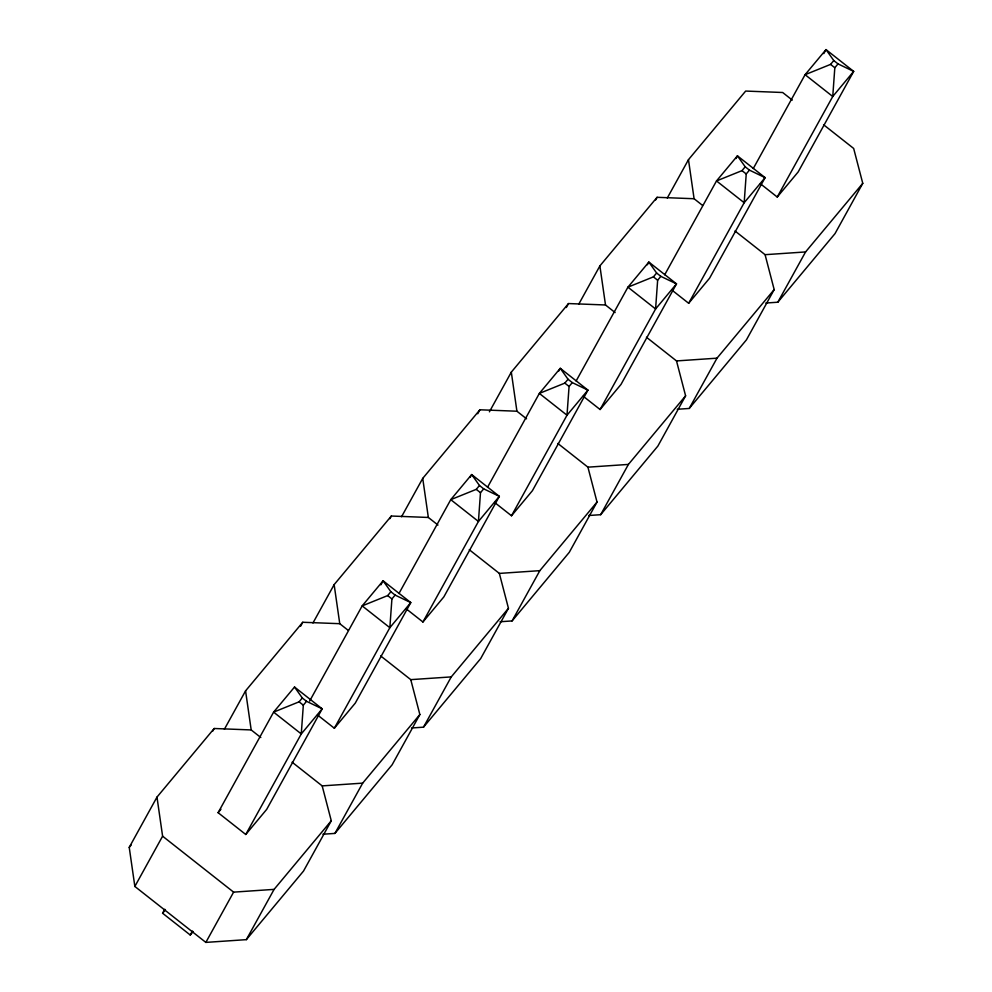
<?xml version="1.0" encoding="UTF-8"?>
<svg xmlns="http://www.w3.org/2000/svg" width="992" height="992" viewBox="0 0 992 992"><rect width="100%" height="100%" fill="white"/><g stroke="black" fill="none" stroke-linecap="round" stroke-linejoin="round"><path stroke-width="1.49" d="M294.525 687.034L302.3 697.984L299.088 701.828L273.606 712.132L301.27 733.931L322.189 708.834L306.54 701.319L303.329 705.176L301.27 733.931L245.756 834.483L218.104 812.684L273.606 712.132L294.525 687.034L322.189 708.834L266.687 809.385L245.756 834.483M334.341 728.24L355.26 703.142L410.775 602.59L395.114 595.088L391.914 598.932L389.844 627.688L334.341 728.24L317.502 714.972M422.927 621.996L443.846 596.899L499.348 496.36L483.699 488.845L480.488 492.689L478.429 521.457L422.927 621.996L406.088 608.728M511.5 515.766L532.431 490.668L587.934 390.116L572.285 382.602L569.073 386.458L567.002 415.214L511.5 515.766L494.661 502.498M600.086 409.522L621.004 384.425L676.507 283.873L660.858 276.371L657.646 280.215L655.588 308.971L600.086 409.522L583.246 396.254M688.659 303.279L709.59 278.182L765.092 177.642L749.444 170.128L746.232 173.972L744.174 202.728L688.659 303.279L671.82 290.011M777.244 197.036L798.163 171.951L853.678 71.399L838.017 63.885L834.818 67.741L832.747 96.497L777.244 197.036L760.405 183.768M292.094 762.178L322.177 785.887L331.278 820.781L303.527 871.05L246.338 939.647L205.852 942.4L134.85 886.451L129.233 847.379L156.984 797.097L214.185 728.5L251.187 729.938L260.809 737.527M212.722 731.154L214.185 728.5M134.85 886.451L162.601 836.182L156.984 797.097M224.39 729.232L245.57 690.866L302.758 622.269L339.76 623.695L348.192 630.342M300.576 626.237L302.758 622.269M312.964 622.988L334.143 584.623L391.344 516.026L428.346 517.464L437.968 525.041M193.105 931.6L190.253 935.022L162.589 913.235L164.784 909.255M389.881 518.667L391.344 516.026M401.549 516.745L422.728 478.38L479.917 409.783L516.919 411.221L526.554 418.81M309.64 701.084L362.179 605.889L383.11 580.804L410.775 602.59L389.844 627.688L362.179 605.889L387.674 595.584L390.873 591.74L383.11 580.804L380.891 584.821M477.735 413.751L479.917 409.783M190.253 935.022L192.448 931.054M489.403 411.829L511.314 372.136L568.503 303.552L605.504 304.978L615.127 312.567M205.852 942.4L233.604 892.13L274.09 889.378L331.278 820.781M398.958 593.501L450.765 499.658L471.684 474.56L499.348 496.36L478.429 521.457L450.765 499.658L476.247 489.354L479.458 485.497L471.684 474.56L470.208 477.239M566.308 307.52L568.503 303.552M578.708 304.271L599.887 265.906L657.088 197.309L694.09 198.735L702.51 205.381M487.543 487.258L539.35 393.415L560.269 368.317L587.934 390.116L567.002 415.214L539.35 393.415L564.832 383.11L568.044 379.266L560.269 368.317L558.794 370.996M246.338 939.647L274.09 889.378M655.625 199.95L657.088 197.309M667.294 198.028L688.473 159.662L745.662 91.066L782.663 92.504L792.286 100.093M576.116 381.015L627.924 287.172L648.855 262.074L676.507 283.873L655.588 308.971L627.924 287.172L653.406 276.867L656.617 273.023L648.855 262.074L647.367 264.765M322.921 834.222L334.912 833.416L362.675 783.134L419.864 714.538L410.762 679.644L380.68 655.935M419.864 714.538L392.113 764.82L334.912 833.416M664.702 274.784L716.509 180.941L737.428 155.843L765.092 177.642L744.174 202.728L716.509 180.941L741.991 170.636L745.203 166.78L737.428 155.843L735.952 158.522M411.506 727.992L423.497 727.173L451.248 676.904L508.45 608.307L499.348 573.413L469.253 549.704M508.45 608.307L480.686 658.576L423.497 727.173M753.275 168.541L805.082 74.698L826.014 49.6L853.678 71.399L832.747 96.497L805.082 74.698L830.577 64.393L833.776 60.549L826.014 49.6L823.794 53.618M500.08 621.748L512.083 620.93L539.834 570.66L597.023 502.064L587.921 467.17L557.839 443.461M597.023 502.064L569.272 552.333L512.083 620.93M588.665 515.505L600.656 514.699L628.407 464.417L685.608 395.82L676.507 360.927L646.424 337.218M685.608 395.82L657.857 446.102L600.656 514.699M677.238 409.274L689.242 408.456L716.993 358.174L774.182 289.59L765.08 254.684L734.998 230.987M774.182 289.59L746.43 339.859L689.242 408.456M765.824 303.031L777.815 302.213L805.566 251.943L862.767 183.346L853.666 148.453L823.583 124.744M862.767 183.346L835.016 233.616L777.815 302.213M129.233 847.379L131.204 845.01M218.104 812.684L220.956 809.261M162.589 913.235L165.441 909.813M765.08 254.684L805.566 251.943M676.507 360.927L716.993 358.174M587.921 467.17L628.407 464.417M499.348 573.413L539.834 570.66M410.762 679.644L451.248 676.904M322.177 785.887L362.675 783.134M833.776 60.549L838.017 63.885M830.577 64.393L834.818 67.741M745.203 166.78L749.444 170.128M741.991 170.636L746.232 173.972M656.617 273.023L660.858 276.371M653.406 276.867L657.646 280.215M568.044 379.266L572.285 382.602M564.832 383.11L569.073 386.458M479.458 485.497L483.699 488.845M476.247 489.354L480.488 492.689M390.873 591.74L395.114 595.088M387.674 595.584L391.914 598.932M302.3 697.984L306.54 701.319M299.088 701.828L303.329 705.176M162.601 836.182L233.604 892.13M688.473 159.662L694.09 198.735M599.887 265.906L605.504 304.978M511.314 372.136L516.919 411.221M422.728 478.38L428.346 517.464M334.143 584.623L339.76 623.695M245.57 690.866L251.187 729.938"/></g></svg>
